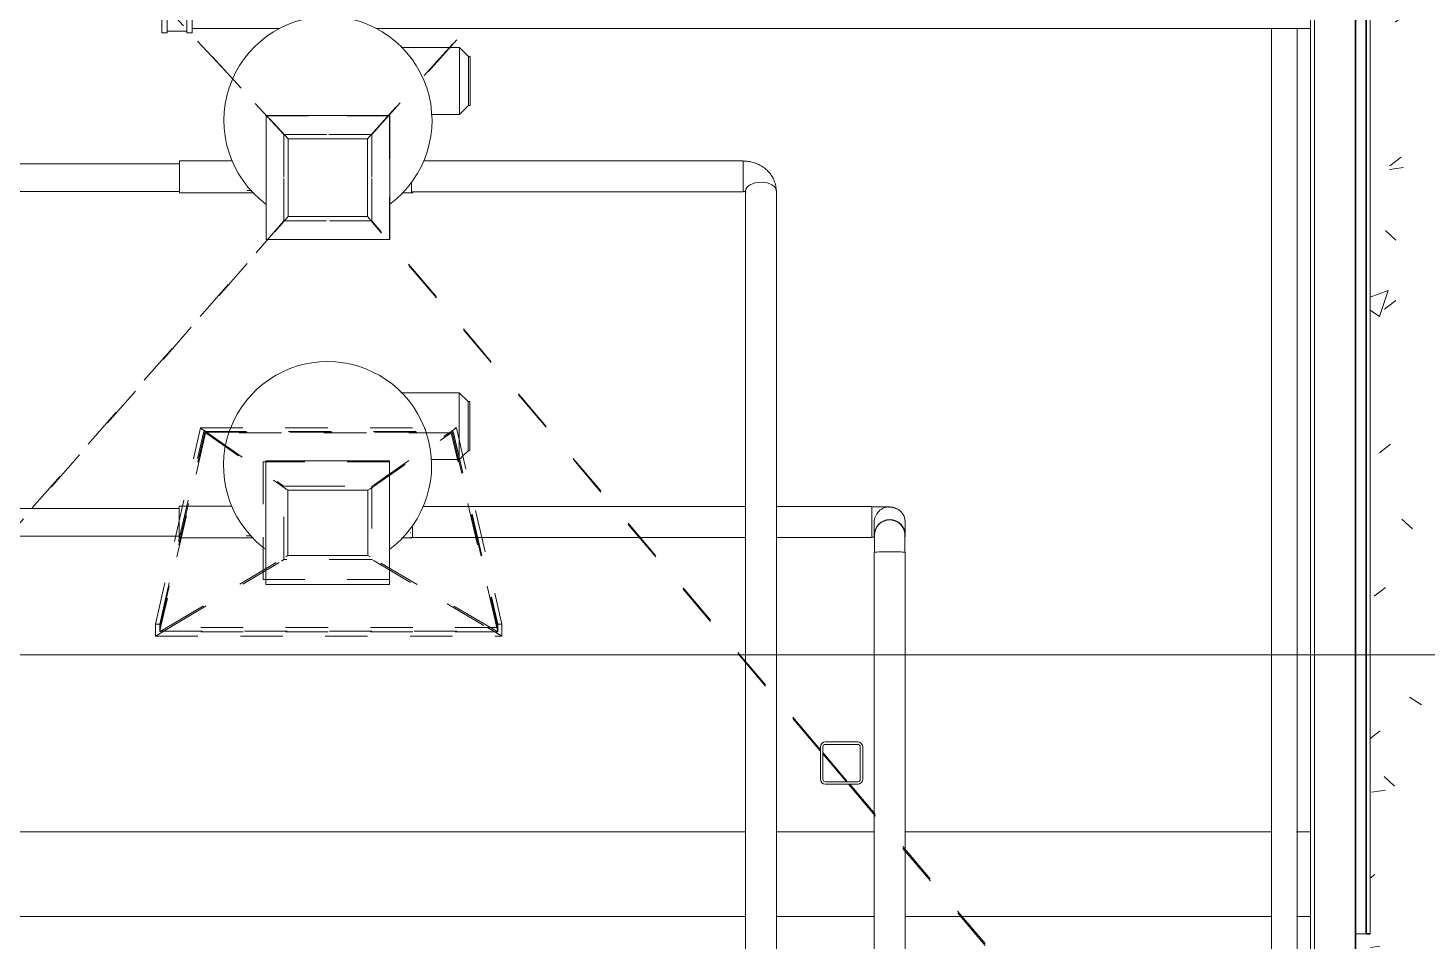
# Model space of a CAD drawing. Header units: metres. Extents: x -3 to 175, y -5 to 18.
# Drawn here: x 26.688 to 29.986, y 2.084 to 4.236 of the extents above; entities that cross this region are included whole.
import ezdxf

# ---------------------------------------------------------------- set-up
doc = ezdxf.new("R2010")
doc.units = ezdxf.units.M
doc.linetypes.add('Basculante', pattern=[0.003969, 0.002381, -0.001587])
for name, color, linetype, lineweight in [('A-GENM', 7, 'Continuous', 9), ('A-WALL', 7, 'Continuous', 9), ('A-WALL-PATT', 7, 'Continuous', 35), ('G-ANNO-SYMB', 7, 'Continuous', 9), ('I-WALL', 7, 'Continuous', 9), ('M-EQPM', 7, 'Continuous', 9), ('P-PIPE', 7, 'Continuous', 9), ('P-PIPE-CNTR', 7, 'Continuous', 9), ('S-BEAM', 7, 'Continuous', 9), ('S-COLS', 7, 'Continuous', 9)]:
    doc.layers.add(name, color=color, linetype=linetype, lineweight=lineweight)

# ---------------------------------------------------------------- blocks, each defined once
blk = doc.blocks.new('M_Estanque Alimentación - M_Estanque Alimentación-2947143-N-Estancos')
at = {"layer": 'A-GENM', "color": 9, "linetype": 'Basculante', "true_color": 0xc0c0c0}
for p, q in [((2.7204, 2.3255), (1.4298, 1.2304)), ((2.7254, 2.3255), (1.4298, 1.2275)), ((1.4238, 1.2253), (1.3549, 1.1668)), ((1.4238, 1.2224), (1.3582, 1.1668)), ((-0.1017, 0.1035), (-1.3204, 1.1947)), ((-0.0917, 0.0935), (-1.3204, 1.1937)), ((1.3511, 1.1608), (0.0917, 0.0935)), ((1.3478, 1.1608), (0.1017, 0.1035)), ((0.5898, 0.3029), (1.0521, 0.4103)), ((0.5982, 0.2952), (1.0521, 0.4003)), ((0.6, 0.2926), (1.0602, 0.4003)), ((1.0602, 0.3982), (0.6013, 0.2907)), ((1.0521, 0.4103), (1.0521, 0.4003)), ((1.0602, 0.4103), (1.0521, 0.4103)), ((1.0521, 0.4003), (1.0602, 0.4003)), ((1.0803, 0.4103), (1.0602, 0.4103)), ((1.0602, 0.4003), (1.0602, -0.3964)), ((1.0602, 0.4003), (1.069, 0.4003)), ((1.0602, 0.4003), (1.0703, 0.4003)), ((1.0703, 0.4003), (1.0602, 0.3831)), ((1.069, 0.4003), (1.0613, 0.3985)), ((1.069, -0.3964), (1.069, 0.4003)), ((1.0703, 0.4003), (1.0703, -0.3964)), ((1.0704, 0.3934), (1.0803, 0.4103)), ((1.0803, -0.4064), (1.0803, 0.4103)), ((1.0602, 0.3831), (0.8937, 0.0996)), ((0.9032, 0.1087), (1.0602, 0.3761)), ((1.0602, 0.3761), (1.0703, 0.3933)), ((0.5898, -0.3004), (0.5898, 0.3029)), ((0.5916, 0.3003), (0.5898, 0.3029)), ((0.5975, 0.2916), (0.5916, 0.3003)), ((0.5982, -0.2926), (0.5982, 0.2952)), ((0.733, 0.0996), (0.5982, 0.2952)), ((0.6013, 0.2862), (0.5982, 0.2906)), ((0.6, -0.2901), (0.6, 0.2926)), ((0.6013, 0.2907), (0.6, 0.2926)), ((0.6013, 0.2907), (0.6013, -0.2882)), ((0.7236, 0.1087), (0.6013, 0.2862)), ((0.1456, 0.1456), (-0.1456, 0.1456)), ((-0.1456, 0.1456), (-0.1456, -0.1456)), ((-0.1456, -0.1456), (-0.1456, 0.1456)), ((-0.1456, 0.1456), (0.1456, 0.1456)), ((0.1456, -0.1456), (0.1456, 0.1456)), ((0.1456, 0.1456), (0.1456, -0.1456)), ((0.9471, 0.1456), (0.6693, 0.1456)), ((0.6693, 0.1456), (0.9471, 0.1456)), ((0.6693, 0.1456), (0.6693, -0.1527)), ((0.9471, 0.1456), (0.9471, -0.1527)), ((-0.1017, 0.1035), (0.1017, 0.1035)), ((0.1017, 0.1035), (-0.1017, 0.1035)), ((-0.1017, 0.1035), (0.1017, 0.1035)), ((-0.1017, -0.1028), (-0.1017, 0.1025)), ((-0.1017, 0.1025), (-0.1017, -0.1028)), ((-0.1017, -0.1028), (-0.1017, 0.1025)), ((0.1017, 0.1035), (0.1017, -0.1035)), ((0.1017, -0.1035), (0.1017, 0.1035)), ((0.1017, 0.1035), (0.1017, -0.1035)), ((0.7272, 0.1035), (0.7236, 0.1087)), ((0.7272, 0.1035), (0.9001, 0.1035)), ((0.7272, -0.0598), (0.7272, 0.1035)), ((0.7366, 0.0944), (0.733, 0.0996)), ((0.8937, 0.0996), (0.8906, 0.0944)), ((0.9001, 0.1035), (0.9032, 0.1087)), ((0.9001, 0.103), (0.9001, -0.1035)), ((-0.0917, 0.0935), (-0.0917, -0.0935)), ((0.0917, 0.0935), (-0.0917, 0.0935)), ((-0.0917, -0.0935), (-0.0917, 0.0935)), ((-0.0917, 0.0935), (0.0917, 0.0935)), ((-0.0917, 0.0935), (-0.0917, -0.0935)), ((0.0917, 0.0935), (-0.0917, 0.0935)), ((-0.0917, -0.0935), (-0.0917, 0.0935)), ((-0.0917, 0.0935), (0.0917, 0.0935)), ((-0.0917, 0.0935), (-0.0917, -0.0935)), ((0.0917, 0.0935), (-0.0917, 0.0935)), ((0.0917, -0.0935), (0.0917, 0.0935)), ((0.0917, 0.0935), (0.0917, -0.0935)), ((0.0917, -0.0935), (0.0917, 0.0935)), ((0.0917, 0.0935), (0.0917, -0.0935)), ((0.0917, -0.0935), (0.0917, 0.0935)), ((0.7366, 0.0944), (0.7366, -0.0944)), ((0.8906, 0.0944), (0.7366, 0.0944)), ((0.7366, -0.0944), (0.7366, 0.0944)), ((0.7366, 0.0944), (0.8906, 0.0944)), ((0.8906, -0.0944), (0.8906, 0.0944)), ((0.8906, 0.0944), (0.8906, -0.0944)), ((0.7272, -0.1025), (0.7272, -0.0608)), ((-1.3121, -1.2234), (-0.0917, -0.0935)), ((-0.0917, -0.0935), (0.0917, -0.0935)), ((0.0917, -0.0935), (-0.0917, -0.0935)), ((-0.0917, -0.0935), (0.0917, -0.0935)), ((0.0917, -0.0935), (-0.0917, -0.0935)), ((-0.0917, -0.0935), (0.0917, -0.0935)), ((1.3302, -1.1788), (0.0917, -0.0935)), ((0.733, -0.0995), (0.7366, -0.0944)), ((0.7366, -0.0944), (0.8906, -0.0944)), ((0.8906, -0.0944), (0.7366, -0.0944)), ((0.8937, -0.0995), (0.8906, -0.0944)), ((-0.1017, -0.1035), (-1.3121, -1.2241)), ((0.1017, -0.1035), (-0.1017, -0.1035)), ((-0.1017, -0.1035), (0.1017, -0.1035)), ((0.1017, -0.1035), (-0.1017, -0.1035)), ((0.1017, -0.1035), (1.3302, -1.1813)), ((0.5982, -0.2926), (0.733, -0.0995)), ((0.6013, -0.2839), (0.7236, -0.1087)), ((0.7236, -0.1087), (0.7272, -0.1035)), ((0.8995, -0.1035), (0.7272, -0.1035)), ((1.0602, -0.3794), (0.8937, -0.0995)), ((0.9038, -0.1097), (0.9001, -0.1035)), ((1.0602, -0.3726), (0.9038, -0.1097)), ((-0.1456, -0.1456), (0.1456, -0.1456)), ((0.1456, -0.1456), (-0.1456, -0.1456)), ((0.6693, -0.1465), (0.6693, -0.1527)), ((0.9471, -0.1527), (0.6693, -0.1527)), ((0.6693, -0.1527), (0.9471, -0.1527)), ((0.9471, -0.1527), (0.9471, -0.1465)), ((0.5916, -0.2978), (0.5976, -0.2892)), ((1.0521, -0.3964), (0.5982, -0.2926)), ((0.599, -0.2871), (0.6013, -0.2839)), ((0.6, -0.2901), (0.6013, -0.2882)), ((1.0602, -0.3964), (0.6, -0.2901)), ((0.6013, -0.2882), (1.0602, -0.3943)), ((0.5898, -0.3004), (0.5916, -0.2978)), ((1.0521, -0.4064), (0.5898, -0.3004)), ((1.0803, -0.4064), (1.0602, -0.3726)), ((1.0703, -0.3964), (1.0602, -0.3794)), ((1.0602, -0.3943), (1.069, -0.3964)), ((1.0602, -0.3964), (1.0521, -0.3964)), ((1.0521, -0.3964), (1.0521, -0.4064)), ((1.0521, -0.4064), (1.0602, -0.4064)), ((1.069, -0.3964), (1.0602, -0.3964)), ((1.0703, -0.3964), (1.0602, -0.3964)), ((1.0602, -0.4064), (1.0685, -0.4064)), ((1.0691, -0.4064), (1.0803, -0.4064))]:
    blk.add_line(p, q, dxfattribs=at)
blk = doc.blocks.new('M_Equipo Salida estanque - M_Equipo Salida estanque-2986993-N-Estancos')
at = {"layer": 'M-EQPM'}
for p, q in [((-0.1509, 0.3312), (-0.1717, 0.3104)), ((-0.1509, 0.3351), (-0.1509, 0.3312)), ((-0.093, 0.3351), (-0.1509, 0.3351)), ((-0.1509, 0.3312), (-0.093, 0.3312)), ((-0.0351, 0.3351), (-0.093, 0.3351)), ((-0.093, 0.3312), (-0.0351, 0.3312)), ((-0.0351, 0.3312), (-0.0351, 0.3351)), ((-0.0143, 0.3104), (-0.0351, 0.3312)), ((-0.1717, 0.3104), (-0.1717, 0.1729)), ((-0.1717, 0.3104), (-0.093, 0.3104)), ((-0.093, 0.3104), (-0.0143, 0.3104)), ((-0.0143, 0.2436), (-0.0143, 0.3104)), ((0.1697, 0.2), (0.1704, 0.2)), ((0.1704, 0.1743), (0.1704, 0.2)), ((-0.0115, 0.1457), (-0.0115, -0.1457)), ((-0.0107, 0.1457), (0.2805, 0.1457)), ((0.2805, 0.1456), (0.2805, -0.1457)), ((0.2805, -0.1457), (-0.0107, -0.1457)), ((0.1704, -0.3501), (0.1704, -0.1743)), ((0.0952, -0.2249), (0.0952, -0.3501)), ((0.0952, -0.3501), (0.1328, -0.3501)), ((0.1328, -0.3501), (0.1704, -0.3501))]:
    blk.add_line(p, q, dxfattribs=at)
at = {"layer": 'M-EQPM', "flags": 128}
blk.add_lwpolyline([(0.1653, -0.1794), (0.1653, -0.1828), (0.1653, -0.1868), (0.1653, -0.1908), (0.1653, -0.1915)], dxfattribs=at)
at = {"layer": 'M-EQPM'}
for start, end in [(36.5615, 180), (180, 323.4385)]:
    blk.add_arc((0, 0), 0.2453, start, end, dxfattribs=at)
blk = doc.blocks.new('M_Equipo Salida estanque - M_Equipo Salida estanque-V23-N-Estancos')
at = {"layer": 'M-EQPM'}
for p, q in [((-0.1509, 0.3312), (-0.1717, 0.3104)), ((-0.1509, 0.3351), (-0.1509, 0.3312)), ((-0.093, 0.3351), (-0.1509, 0.3351)), ((-0.1509, 0.3312), (-0.093, 0.3312)), ((-0.0351, 0.3351), (-0.093, 0.3351)), ((-0.093, 0.3312), (-0.0351, 0.3312)), ((-0.0351, 0.3312), (-0.0351, 0.3349)), ((-0.023, 0.3191), (-0.0351, 0.3312)), ((-0.1717, 0.3104), (-0.1717, 0.1729)), ((-0.1717, 0.3104), (-0.093, 0.3104)), ((-0.093, 0.3104), (-0.0607, 0.3104)), ((-0.06, 0.3104), (-0.0143, 0.3104)), ((-0.0162, 0.3123), (-0.023, 0.3191)), ((-0.0143, 0.3063), (-0.0143, 0.3104)), ((-0.0143, 0.2436), (-0.0143, 0.3063)), ((0.145, 0.2), (0.158, 0.2)), ((0.1593, 0.2), (0.169, 0.2)), ((0.169, 0.2), (0.1704, 0.2)), ((0.1704, 0.1743), (0.1704, 0.2)), ((-0.0115, 0.1457), (-0.0092, 0.1457)), ((-0.0115, 0.1457), (-0.0115, -0.1457)), ((-0.0084, 0.1457), (0.2675, 0.1457)), ((0.2681, 0.1457), (0.2805, 0.1457)), ((0.2805, 0.1457), (0.2805, -0.1457)), ((-0.0094, -0.1457), (-0.0115, -0.1457)), ((0.2683, -0.1457), (-0.0094, -0.1457)), ((0.2805, -0.1457), (0.2683, -0.1457)), ((0.1704, -0.3447), (0.1704, -0.1743)), ((0.0952, -0.2249), (0.0952, -0.3273)), ((0.0952, -0.3273), (0.0952, -0.3295)), ((0.0952, -0.3304), (0.0952, -0.3418)), ((0.0952, -0.3418), (0.0952, -0.3501)), ((0.0952, -0.3501), (0.1315, -0.3501)), ((0.1315, -0.3501), (0.1328, -0.3501)), ((0.1328, -0.3501), (0.1516, -0.3501)), ((0.1524, -0.3501), (0.1704, -0.3501)), ((0.1704, -0.3468), (0.1704, -0.3447)), ((0.1704, -0.3492), (0.1704, -0.347))]:
    blk.add_line(p, q, dxfattribs=at)
at = {"layer": 'M-EQPM', "flags": 128}
blk.add_lwpolyline([(0.1653, -0.1794), (0.1653, -0.1828), (0.1653, -0.1868), (0.1653, -0.1908), (0.1653, -0.1915)], dxfattribs=at)
at = {"layer": 'M-EQPM'}
for start, end in [(108.5249, 111.1177), (36.7813, 108.5249), (111.3866, 180), (180, 248.6134), (251.4751, 321.4286), (321.7274, 323.4385), (248.6134, 250.4938), (250.7125, 251.4751)]:
    blk.add_arc((0, 0), 0.2453, start, end, dxfattribs=at)
blk = doc.blocks.new('FCA_N_Columna de acero - 100x100mm-V32-N-Estancos')
at = {"layer": 'S-COLS'}
for p, q in [((-0.05, -0.038), (-0.05, 0.038)), ((-0.044, 0.038), (-0.044, -0.038)), ((-0.038, 0.05), (0.038, 0.05)), ((0.038, 0.044), (-0.038, 0.044)), ((0.044, -0.038), (0.044, 0.038)), ((0.05, 0.038), (0.05, -0.038)), ((-0.038, -0.044), (0.038, -0.044)), ((0.038, -0.05), (-0.038, -0.05))]:
    blk.add_line(p, q, dxfattribs=at)
for centre, radius, start, end in [((-0.038, 0.038), 0.012, 90, 180), ((-0.038, 0.038), 0.006, 90, 180), ((0.038, 0.038), 0.012, 360, 90), ((0.038, 0.038), 0.006, 360, 90), ((-0.038, -0.038), 0.012, 180, 270), ((-0.038, -0.038), 0.006, 180, 270), ((0.038, -0.038), 0.012, 270, 360), ((0.038, -0.038), 0.006, 270, 360)]:
    blk.add_arc(centre, radius, start, end, dxfattribs=at)
blk = doc.blocks.new('M_RVR_Codo material - CO - Codo-2958831-N-Estancos')
at = {"layer": 'P-PIPE', "flags": 128}
for points in [[(-2.3473, 3.8519), (-2.3474, 3.855), (-2.3476, 3.8581), (-2.348, 3.8612), (-2.3485, 3.8642), (-2.3492, 3.8673), (-2.35, 3.8703), (-2.3509, 3.8732), (-2.352, 3.8761), (-2.3532, 3.8789), (-2.3545, 3.8817), (-2.356, 3.8843), (-2.3575, 3.887), (-2.3592, 3.8895), (-2.361, 3.8919), (-2.3628, 3.8943), (-2.3648, 3.8965), (-2.3668, 3.8987), (-2.3689, 3.9008), (-2.3711, 3.9028), (-2.3734, 3.9047), (-2.3757, 3.9065), (-2.3781, 3.9082), (-2.3805, 3.9098), (-2.383, 3.9113), (-2.3856, 3.9127), (-2.3882, 3.914), (-2.3908, 3.9153), (-2.3934, 3.9164), (-2.3961, 3.9174), (-2.3989, 3.9183), (-2.4016, 3.9192), (-2.4044, 3.9199), (-2.4072, 3.9206), (-2.41, 3.9211), (-2.4129, 3.9216), (-2.4157, 3.9219), (-2.4186, 3.9222), (-2.4214, 3.9224), (-2.4243, 3.9224), (-2.4251, 3.9224)], [(-2.4251, 3.851), (-2.4246, 3.851), (-2.4241, 3.851), (-2.4236, 3.851), (-2.4231, 3.8509), (-2.4226, 3.8508), (-2.4222, 3.8507), (-2.4217, 3.8506), (-2.4213, 3.8505), (-2.4209, 3.8504), (-2.4205, 3.8503), (-2.4201, 3.8502), (-2.4198, 3.85), (-2.4195, 3.8499), (-2.4192, 3.8497), (-2.4189, 3.8496), (-2.4187, 3.8495), (-2.4185, 3.8493), (-2.4183, 3.8492), (-2.4182, 3.8491), (-2.4181, 3.849), (-2.418, 3.8489), (-2.4179, 3.8489), (-2.4179, 3.8488)]]:
    blk.add_lwpolyline(points, dxfattribs=at)
blk = doc.blocks.new('M_RVR_Codo material - CO - Codo-V34-N-Estancos')
at = {"layer": 'P-PIPE', "flags": 128}
for points in [[(-2.0619, 3.1019), (-2.0699, 3.1053), (-2.0732, 3.106), (-2.0751, 3.1064), (-2.0764, 3.1065), (-2.0775, 3.1066), (-2.0784, 3.1067), (-2.0793, 3.1068), (-2.0801, 3.1068), (-2.081, 3.1069), (-2.0819, 3.1069), (-2.0828, 3.107), (-2.0837, 3.107), (-2.0847, 3.107), (-2.0857, 3.1071), (-2.0868, 3.1071), (-2.0879, 3.1071), (-2.0891, 3.1072), (-2.0903, 3.1072), (-2.0915, 3.1072), (-2.0928, 3.1073), (-2.0942, 3.1073), (-2.0955, 3.1073), (-2.0969, 3.1073), (-2.0984, 3.1074), (-2.0999, 3.1074), (-2.1014, 3.1074), (-2.1029, 3.1074), (-2.1045, 3.1074), (-2.1061, 3.1075), (-2.1077, 3.1075), (-2.1093, 3.1075), (-2.111, 3.1075), (-2.1127, 3.1075), (-2.1144, 3.1075), (-2.116, 3.1075), (-2.1178, 3.1075), (-2.1195, 3.1075), (-2.1212, 3.1075), (-2.1216, 3.1075)], [(-2.1159, 3.0361), (-2.1176, 3.0361), (-2.1192, 3.0361), (-2.1208, 3.0361), (-2.1216, 3.0361)]]:
    blk.add_lwpolyline(points, dxfattribs=at)
blk = doc.blocks.new('M_RVR_Codo material - CO - Codo-2959210-N-Estancos')
at = {"layer": 'P-PIPE', "flags": 128}
for points in [[(-2.1153, 3.0408), (-2.1153, 3.0407), (-2.1153, 3.0406), (-2.1153, 3.0404), (-2.1153, 3.0401), (-2.1153, 3.0398), (-2.1153, 3.0394), (-2.1153, 3.0389), (-2.1153, 3.0384), (-2.1153, 3.0378), (-2.1153, 3.0371), (-2.1153, 3.0364), (-2.1153, 3.0356), (-2.1153, 3.0348), (-2.1153, 3.0339), (-2.1153, 3.0329), (-2.1153, 3.0319), (-2.1153, 3.0309), (-2.1153, 3.0297), (-2.1153, 3.0286), (-2.1153, 3.0274), (-2.1153, 3.0261), (-2.1153, 3.0248), (-2.1153, 3.0235), (-2.1153, 3.0221), (-2.1153, 3.0207), (-2.1153, 3.0192), (-2.1153, 3.0177), (-2.1153, 3.0162), (-2.1153, 3.0147), (-2.1153, 3.0131), (-2.1153, 3.0115), (-2.1153, 3.0099), (-2.1153, 3.0083), (-2.1153, 3.0066), (-2.1153, 3.005), (-2.1153, 3.0033), (-2.1153, 3.0016), (-2.1153, 3.0002)], [(-2.0439, 3.0002), (-2.0439, 3.0019), (-2.0439, 3.0035), (-2.0439, 3.0052), (-2.0439, 3.0069), (-2.0439, 3.0085), (-2.0439, 3.0101), (-2.0439, 3.0117), (-2.0439, 3.0133), (-2.0439, 3.0149), (-2.0439, 3.0164), (-2.0439, 3.018), (-2.0439, 3.0194), (-2.0439, 3.0209), (-2.0439, 3.0223), (-2.0439, 3.0237), (-2.0439, 3.025), (-2.0439, 3.0263), (-2.0439, 3.0276), (-2.0439, 3.0288), (-2.0439, 3.0299), (-2.0439, 3.031), (-2.0439, 3.0321), (-2.0439, 3.0331), (-2.0439, 3.034), (-2.0439, 3.0349), (-2.0439, 3.0357), (-2.0439, 3.0365), (-2.0439, 3.0372), (-2.0439, 3.0379), (-2.0439, 3.0385), (-2.0439, 3.039), (-2.0439, 3.0394), (-2.0439, 3.0398), (-2.0439, 3.0402), (-2.0439, 3.0404), (-2.0439, 3.0406), (-2.0439, 3.0408), (-2.0439, 3.0408)]]:
    blk.add_lwpolyline(points, dxfattribs=at)
at = {"layer": 'P-PIPE'}
for major_axis, start_param, end_param in [((0.0357, 0), 1.570796, 2.861357), ((0.0357, 0), 0.280235, 1.570796), ((-0.0357, 0), 6.021386, 6.283185), ((0.0357, 0), 3.141593, 3.205233), ((0.0357, 0), 0, 0.261799), ((0.0357, 0), 6.219545, 6.283185)]:
    blk.add_ellipse((-2.0796, 3.0408), major_axis=major_axis, ratio=0.999736, start_param=start_param, end_param=end_param, dxfattribs=at)
blk = doc.blocks.new('M_Tramo tube Alim-01 - M_Tramo tube Alim-01-2962886-N-Estancos')
at = {"layer": 'P-PIPE'}
for p, q in [((-0.065, 0), (-0.065, -0.387)), ((0, -0.387), (0, 0))]:
    blk.add_line(p, q, dxfattribs=at)
at = {"layer": 'P-PIPE', "flags": 128}
for points in [[(-0.065, -1.0148), (-0.065, -1.0107), (-0.065, -0.9714), (-0.065, -0.9313), (-0.065, -0.8904), (-0.065, -0.8488), (-0.065, -0.8065), (-0.065, -0.7638), (-0.065, -0.7205), (-0.065, -0.6768), (-0.065, -0.6327), (-0.065, -0.5884), (-0.065, -0.5438), (-0.065, -0.4991), (-0.065, -0.4544), (-0.065, -0.4096), (-0.065, -0.387)], [(0, -0.387), (0, -0.4318), (0, -0.4765), (0, -0.5213), (0, -0.5659), (0, -0.6104), (0, -0.6546), (0, -0.6985), (0, -0.742), (0, -0.785), (0, -0.8275), (0, -0.8695), (0, -0.9107), (0, -0.9513), (0, -0.991), (0, -1.0154)], [(-0.065, -1.5707), (-0.065, -1.5656), (-0.065, -1.5588), (-0.065, -1.5503), (-0.065, -1.54), (-0.065, -1.5279), (-0.065, -1.5142), (-0.065, -1.4987), (-0.065, -1.4816), (-0.065, -1.4628), (-0.065, -1.4425), (-0.065, -1.4205), (-0.065, -1.397), (-0.065, -1.372), (-0.065, -1.3456), (-0.065, -1.3177), (-0.065, -1.2884), (-0.065, -1.2578), (-0.065, -1.2259), (-0.065, -1.1928), (-0.065, -1.1586), (-0.065, -1.1231), (-0.065, -1.0879)], [(0, -1.0885), (0, -1.1049), (0, -1.1408), (0, -1.1757), (0, -1.2094), (0, -1.2419), (0, -1.2731), (0, -1.3031), (0, -1.3317), (0, -1.3589), (0, -1.3846), (0, -1.4088), (0, -1.4316), (0, -1.4527), (0, -1.4723), (0, -1.4903), (0, -1.5066), (0, -1.5212), (0, -1.5341), (0, -1.5453), (0, -1.5547), (0, -1.5624), (0, -1.5683), (0, -1.5707)], [(-0.065, -1.5707), (-0.065, -1.5718), (-0.065, -1.5754), (-0.065, -1.5813), (-0.065, -1.5895), (-0.065, -1.6), (-0.065, -1.6129), (-0.065, -1.6281), (-0.065, -1.6455), (-0.065, -1.6651), (-0.065, -1.687), (-0.065, -1.7111), (-0.065, -1.7372), (-0.065, -1.7655), (-0.065, -1.7958), (-0.065, -1.8281), (-0.065, -1.8624), (-0.065, -1.8985), (-0.065, -1.9365), (-0.065, -1.9763), (-0.065, -2.0178), (-0.065, -2.0285)], [(0, -2.0285), (0, -2.0169), (0, -1.9755), (0, -1.9358), (0, -1.8978), (0, -1.8617), (0, -1.8275), (0, -1.7952), (0, -1.7649), (0, -1.7367), (0, -1.7106), (0, -1.6866), (0, -1.6647), (0, -1.6451), (0, -1.6277), (0, -1.6126), (0, -1.5998), (0, -1.5893), (0, -1.5811), (0, -1.5753), (0, -1.5718), (0, -1.5707)], [(-0.065, -2.0285), (-0.065, -2.0609), (-0.065, -2.1056), (-0.065, -2.1517), (-0.065, -2.1994), (-0.065, -2.2483), (-0.065, -2.2986), (-0.065, -2.35), (-0.065, -2.4026), (-0.065, -2.4561), (-0.065, -2.5106), (-0.065, -2.566), (-0.065, -2.6222), (-0.065, -2.679), (-0.065, -2.7364), (-0.065, -2.7943), (-0.065, -2.8526), (-0.065, -2.91)], [(0, -2.91), (0, -2.8514), (0, -2.7931), (0, -2.7352), (0, -2.6778), (0, -2.621), (0, -2.5649), (0, -2.5096), (0, -2.4551), (0, -2.4015), (0, -2.349), (0, -2.2976), (0, -2.2473), (0, -2.1984), (0, -2.1508), (0, -2.1047), (0, -2.06), (0, -2.0285)]]:
    blk.add_lwpolyline(points, dxfattribs=at)
at = {"layer": 'P-PIPE'}
for start_param, end_param in [(1.570796, 4.712389), (4.712389, 7.853982)]:
    blk.add_ellipse((-0.0325, -2.91), major_axis=(0.0325, 0), ratio=0.091457, start_param=start_param, end_param=end_param, dxfattribs=at)
for points in [[(-0.0325, -0.3881), (-0.0363, -0.3881), (-0.0438, -0.388), (-0.0538, -0.3878), (-0.0612, -0.3876), (-0.0652, -0.3872), (-0.0652, -0.387), (-0.0645, -0.3869)], [(-0.0005, -0.3869), (0.0002, -0.387), (0.0002, -0.3872), (-0.0038, -0.3876), (-0.0112, -0.3878), (-0.0212, -0.388), (-0.0287, -0.3881), (-0.0325, -0.3881)], [(-0.0519, -1.5446), (-0.0524, -1.545), (-0.0529, -1.5454), (-0.0534, -1.5458)], [(-0.0436, -1.5401), (-0.0442, -1.5403), (-0.0448, -1.5406), (-0.0454, -1.5408)], [(-0.0196, -1.5408), (-0.0202, -1.5406), (-0.0208, -1.5403), (-0.0214, -1.5401)], [(-0.0116, -1.5458), (-0.0121, -1.5453), (-0.0126, -1.545), (-0.0131, -1.5446)], [(0, -1.5707), (0, -1.5688), (-0.0002, -1.5669), (-0.0005, -1.565)]]:
    blk.add_open_spline(points, degree=3, dxfattribs=at)
blk.add_open_spline([(-0.0642, -1.5636), (-0.0643, -1.5641), (-0.065, -1.5674), (-0.0651, -1.5708), (-0.0649, -1.5738)], degree=3, knots=[0.4303989, 0.4303989, 0.4303989, 0.4303989, 0.4444444, 0.5304899, 0.5304899, 0.5304899, 0.5304899], dxfattribs=at)
blk = doc.blocks.new('M_Tramo tube Alim-01 - M_Tramo tube Alim-01-V66-N-Estancos')
at = {"layer": 'P-PIPE'}
for p, q in [((-0.065, 0), (-0.065, -0.387)), ((0, -0.0082), (0, 0)), ((0, -0.387), (0, -0.0082))]:
    blk.add_line(p, q, dxfattribs=at)
at = {"layer": 'P-PIPE', "flags": 128}
for points in [[(-0.065, -1.0213), (-0.065, -1.0107), (-0.065, -0.9714), (-0.065, -0.9313), (-0.065, -0.8904), (-0.065, -0.8488), (-0.065, -0.8065), (-0.065, -0.7638), (-0.065, -0.7205), (-0.065, -0.6768), (-0.065, -0.6327), (-0.065, -0.5884), (-0.065, -0.5438), (-0.065, -0.4991), (-0.065, -0.4544), (-0.065, -0.4096), (-0.065, -0.387)], [(0, -0.387), (0, -0.4318), (0, -0.4765), (0, -0.5213), (0, -0.5659), (0, -0.6104), (0, -0.6546), (0, -0.6985), (0, -0.742), (0, -0.785), (0, -0.8275), (0, -0.8695), (0, -0.9107), (0, -0.9513), (0, -0.991), (0, -1.0219)], [(-0.065, -1.5707), (-0.065, -1.5656), (-0.065, -1.5588), (-0.065, -1.5503), (-0.065, -1.54), (-0.065, -1.5279), (-0.065, -1.5142), (-0.065, -1.4987), (-0.065, -1.4816), (-0.065, -1.4628), (-0.065, -1.4425), (-0.065, -1.4205), (-0.065, -1.397), (-0.065, -1.372), (-0.065, -1.3456), (-0.065, -1.3177), (-0.065, -1.2884), (-0.065, -1.2578), (-0.065, -1.2259), (-0.065, -1.1928), (-0.065, -1.1586), (-0.065, -1.1231), (-0.065, -1.0943)], [(0, -1.0949), (0, -1.1049), (0, -1.1408), (0, -1.1757), (0, -1.2094), (0, -1.2419), (0, -1.2731), (0, -1.3031), (0, -1.3317), (0, -1.3589), (0, -1.3846), (0, -1.4088), (0, -1.4316), (0, -1.4527), (0, -1.4723), (0, -1.4903), (0, -1.5066), (0, -1.5212), (0, -1.5341), (0, -1.5453), (0, -1.5547), (0, -1.5624), (0, -1.5683), (0, -1.5707)], [(-0.065, -1.5707), (-0.065, -1.5718), (-0.065, -1.5754), (-0.065, -1.5813), (-0.065, -1.5895), (-0.065, -1.6), (-0.065, -1.6129), (-0.065, -1.6281), (-0.065, -1.6455), (-0.065, -1.6651), (-0.065, -1.687), (-0.065, -1.7111), (-0.065, -1.7372), (-0.065, -1.7655), (-0.065, -1.7958), (-0.065, -1.8281), (-0.065, -1.8624), (-0.065, -1.8985), (-0.065, -1.9365), (-0.065, -1.9763), (-0.065, -2.0178), (-0.065, -2.0274)], [(0, -2.0274), (0, -2.0169), (0, -1.9755), (0, -1.9358), (0, -1.8978), (0, -1.8617), (0, -1.8275), (0, -1.7952), (0, -1.7649), (0, -1.7367), (0, -1.7106), (0, -1.6866), (0, -1.6647), (0, -1.6451), (0, -1.6277), (0, -1.6126), (0, -1.5998), (0, -1.5893), (0, -1.5811), (0, -1.5753), (0, -1.5718), (0, -1.5707)], [(-0.065, -2.0274), (-0.065, -2.0609), (-0.065, -2.1056), (-0.065, -2.1517), (-0.065, -2.1994), (-0.065, -2.2483), (-0.065, -2.2986), (-0.065, -2.35), (-0.065, -2.4026), (-0.065, -2.4561), (-0.065, -2.5106), (-0.065, -2.566), (-0.065, -2.6222), (-0.065, -2.679), (-0.065, -2.7364), (-0.065, -2.7943), (-0.065, -2.8526), (-0.065, -2.91)], [(0, -2.91), (0, -2.8514), (0, -2.7931), (0, -2.7352), (0, -2.6778), (0, -2.621), (0, -2.5649), (0, -2.5096), (0, -2.4551), (0, -2.4015), (0, -2.349), (0, -2.2976), (0, -2.2473), (0, -2.1984), (0, -2.1508), (0, -2.1047), (0, -2.06), (0, -2.0274)]]:
    blk.add_lwpolyline(points, dxfattribs=at)
at = {"layer": 'P-PIPE'}
for start_param, end_param in [(1.570796, 4.712389), (4.712389, 7.853982)]:
    blk.add_ellipse((-0.0325, -2.91), major_axis=(0.0325, 0), ratio=0.091457, start_param=start_param, end_param=end_param, dxfattribs=at)
for points in [[(-0.0325, -0.3881), (-0.0363, -0.3881), (-0.0438, -0.388), (-0.0538, -0.3878), (-0.0612, -0.3876), (-0.0652, -0.3872), (-0.0652, -0.387), (-0.0645, -0.3869)], [(-0.0005, -0.3869), (0.0002, -0.387), (0.0002, -0.3872), (-0.0038, -0.3876), (-0.0112, -0.3878), (-0.0212, -0.388), (-0.0287, -0.3881), (-0.0325, -0.3881)], [(-0.0519, -1.5446), (-0.0524, -1.545), (-0.0529, -1.5454), (-0.0534, -1.5458)], [(-0.0436, -1.5401), (-0.0442, -1.5403), (-0.0448, -1.5406), (-0.0454, -1.5408)], [(-0.0196, -1.5408), (-0.0202, -1.5406), (-0.0208, -1.5403), (-0.0214, -1.5401)], [(-0.0116, -1.5458), (-0.0118, -1.5456), (-0.012, -1.5454), (-0.0122, -1.5452)], [(0, -1.5707), (0, -1.5688), (-0.0002, -1.5669), (-0.0005, -1.565)]]:
    blk.add_open_spline(points, degree=3, dxfattribs=at)
blk.add_open_spline([(-0.0642, -1.5636), (-0.0643, -1.5641), (-0.065, -1.5674), (-0.0651, -1.5708), (-0.0649, -1.5738)], degree=3, knots=[0.4303989, 0.4303989, 0.4303989, 0.4303989, 0.4444444, 0.5304899, 0.5304899, 0.5304899, 0.5304899], dxfattribs=at)
blk = doc.blocks.new('Acero - Copla - A - Copla-V68-N-Estancos')
at = {"layer": 'P-PIPE'}
for p, q in [((-0.0232, 0.0462), (-0.0356, 0.0462)), ((-0.0356, 0.0462), (-0.0356, -0.0462)), ((-0.0232, -0.0462), (-0.0232, 0.0462)), ((0.0232, 0.0429), (-0.0232, 0.0429)), ((0.0356, 0.0462), (0.0232, 0.0462)), ((0.0232, 0.0462), (0.0232, -0.0118)), ((0.0356, -0.0462), (0.0356, 0.0462)), ((0.0232, -0.012), (0.0232, -0.0462)), ((-0.0356, -0.0462), (-0.0232, -0.0462)), ((-0.0232, -0.0429), (0.0232, -0.0429)), ((0.0232, -0.0462), (0.0356, -0.0462))]:
    blk.add_line(p, q, dxfattribs=at)

msp = doc.modelspace()

# ---------------------------------------------------------------- hatches: boundary and pattern name
at = {"layer": 'A-WALL-PATT', "lineweight": 9}
h = msp.add_hatch(dxfattribs=at)
h.set_pattern_fill('FP_1', color=256, style=0, pattern_type=2)
h.set_pattern_definition([(50, (30.7992, 0), (0.72874, -0.06376), [0.0762, -0.8382]), (355, (30.7992, 0), (-0.14097, 0.764224), [0.06096, -0.67056]), (100.451, (30.85994, -0.0053), (0.58777, 0.70047), [0.06476, -0.71236]), (46.184, (30.7992, 0.2032), (1.08431, -0.16817), [0.1143, -1.257]), (96.636, (30.8896, 0.1892), (0.94999, 0.98975), [0.09714, -1.069]), (351.184, (30.7992, 0.2032), (0.9497, 0.99015), [0.09144, -1.006]), (21, (30.9008, 0.1524), (0.606457, -0.409065), [0.0762, -0.8382]), (326, (30.9008, 0.1524), (0.24721, 0.73675), [0.06096, -0.67056]), (71.451, (30.95135, 0.1183), (0.85367, 0.32769), [0.06476, -0.71236]), (37.5, (30.7992, 0), (0.012355, 0.338224), [0.03353, -0.6289, 0.03353, -0.64719, -0.6731]), (37.5, (30.7992, 0), (0.012355, 0.338224), [-1.343, 0.03353, -0.63957]), (7.5, (30.7992, 0), (0.267281, 0.400725), [0.03353, -0.35458, 0.03353, -0.61366, -0.25654]), (7.5, (30.7992, 0), (0.267281, 0.400725), [-1.035, 0.03353, -0.22301]), (327.5, (30.57264, 0), (0.542363, -0.022921), [0.03353, -0.22047, 0.03353, -0.75895, -1.052]), (327.5, (30.57264, 0), (0.542363, -0.022921), [-1.046, 0.03353, -1.018]), (317.5, (30.47104, 0), (0.592516, 0.1017), [0.03353, -0.29667, 0.03353, -0.49276, -0.74676]), (317.5, (30.47104, 0), (0.592516, 0.1017), [-0.85649, 0.03353, -0.71323])])
h.paths.add_polyline_path([(29.9915, 0.123), (29.9915, 5.4305), (29.8523, 5.4305), (29.8523, 0.1323), (29.8415, 0.1323), (29.8415, 0.123), (29.8523, 0.123)])
h.paths.add_polyline_path([(29.9019, 6.4505), (29.9915, 6.4505), (29.9915, 6.6653), (29.8415, 6.6653), (29.8425, 6.5676), (29.8523, 6.5676), (29.8523, 6.5181), (29.9019, 6.5181), (29.9019, 6.4742)])

# ---------------------------------------------------------------- linework, layer by layer
at = {"layer": 'A-WALL', "lineweight": 35}
for p, q in [((29.8175, 1.981), (29.8175, 2.101)), ((29.8425, 2.101), (29.8523, 2.101))]:
    msp.add_line(p, q, dxfattribs=at)
at = {"layer": 'A-WALL'}
msp.add_line((29.8175, 2.101), (29.8425, 2.101), dxfattribs=at)
at = {"layer": 'G-ANNO-SYMB', "lineweight": 18}
msp.add_line((21.0557, 2.7588), (31.4318, 2.7588), dxfattribs=at)
at = {"layer": 'I-WALL'}
for p, q in [((29.7206, 1.1539), (29.7206, 6.5676)), ((29.8523, 2.101), (29.8523, 6.5676))]:
    msp.add_line(p, q, dxfattribs=at)
at = {"layer": 'I-WALL', "lineweight": 35}
for p, q in [((29.8175, 2.101), (29.8175, 6.5676)), ((29.8425, 2.101), (29.8425, 6.5676))]:
    msp.add_line(p, q, dxfattribs=at)
at = {"layer": 'P-PIPE'}
for p, q in [((29.7119, 6.363), (29.7119, 1.1539)), ((27.075, 4.2347), (27.282, 4.2347)), ((27.5083, 4.2347), (29.7119, 4.2347)), ((29.6194, 4.2349), (29.6194, 1.1539)), ((29.6797, 1.1539), (29.6797, 4.2349)), ((28.3741, 3.9232), (27.6202, 3.9232)), ((28.3741, 3.8502), (28.3741, 3.9232)), ((27.5919, 3.8729), (27.5919, 3.8502)), ((27.5919, 3.8502), (28.3741, 3.8502)), ((28.3797, 3.8519), (28.3797, 1.1539)), ((28.4527, 2.4801), (28.4527, 3.8519)), ((27.7286, 3.1083), (27.6189, 3.1083)), ((28.3797, 3.1083), (27.7296, 3.1083)), ((28.6776, 3.1083), (28.4527, 3.1083)), ((28.6776, 3.0353), (28.6776, 3.1083)), ((28.6831, 3.0709), (28.6831, 3.0408)), ((28.7561, 3.0408), (28.7561, 3.0709)), ((27.59, 3.0471), (27.59, 3.046)), ((27.59, 3.0353), (27.7457, 3.0353)), ((27.7459, 3.0353), (28.3797, 3.0353)), ((28.4527, 3.0353), (28.6776, 3.0353)), ((28.6831, 3.0002), (28.6831, 1.1539)), ((28.7561, 1.1539), (28.7561, 3.0002)), ((28.4527, 1.1539), (28.4527, 2.4794))]:
    msp.add_line(p, q, dxfattribs=at)
for centre, major_axis, ratio, start_param, end_param in [((28.4162, 3.8519), (0.0365, 0), 0.55902, 1.570796, 3.141593), ((28.4162, 3.8519), (0.0365, 0), 0.55902, 0, 1.570796), ((28.7196, 3.0709), (0.0365, 0), 0.999736, 1.570796, 3.141593), ((28.7196, 3.0709), (0.0365, 0), 0.999736, 0, 1.570796), ((28.7196, 3.0408), (-0.0365, 0), 0.999736, 4.712389, 6.283185), ((28.7196, 3.0408), (0.0365, 0), 0.999736, 0, 1.570796), ((28.7196, 3.0408), (0.0365, 0), 0.999736, 3.141593, 3.312565), ((28.7196, 3.0408), (0.0365, 0), 0.999736, 6.112213, 6.283185), ((28.7196, 3.0002), (0.0365, 0), 0.033721, 1.570796, 3.141593), ((28.7196, 3.0002), (0.0365, 0), 0.033721, 0, 1.570796)]:
    msp.add_ellipse(centre, major_axis=major_axis, ratio=ratio, start_param=start_param, end_param=end_param, dxfattribs=at)
at = {"layer": 'P-PIPE-CNTR'}
msp.add_ellipse((28.6776, 3.0709), major_axis=(0.0421, 0), ratio=0.022965, start_param=1.42984, end_param=1.459072, dxfattribs=at)
at = {"layer": 'S-BEAM'}
for p, q in [((28.3797, 2.3415), (26.0161, 2.3415)), ((28.6831, 2.3415), (28.4527, 2.3415)), ((29.6204, 2.3415), (28.7561, 2.3415)), ((29.7119, 2.3415), (29.6787, 2.3415)), ((26.0143, 2.1415), (28.3797, 2.1415)), ((28.4527, 2.1415), (28.6831, 2.1415)), ((28.7561, 2.1415), (29.6204, 2.1415)), ((29.6787, 2.1415), (29.7119, 2.1415))]:
    msp.add_line(p, q, dxfattribs=at)

# ---------------------------------------------------------------- block references
at = {"layer": 'A-GENM', "color": 9, "linetype": 'Basculante', "true_color": 0xc0c0c0, "rotation": 269.9999999999997}
msp.add_blockref('M_Estanque Alimentación - M_Estanque Alimentación-2947143-N-Estancos', (27.3951, 3.8831), dxfattribs=at)
at = {"layer": 'M-EQPM', "rotation": 269.9999999999995}
for name, p in [('M_Equipo Salida estanque - M_Equipo Salida estanque-2986993-N-Estancos', (27.3952, 4.018)), ('M_Equipo Salida estanque - M_Equipo Salida estanque-V23-N-Estancos', (27.3943, 3.2044))]:
    msp.add_blockref(name, p, dxfattribs=at)
at = {"layer": 'P-PIPE'}
for name, p, rotation in [('Acero - Copla - A - Copla-V68-N-Estancos', (27.0394, 4.2712), 180), ('M_Tramo tube Alim-01 - M_Tramo tube Alim-01-2962886-N-Estancos', (27.0456, 3.8508), 269.9999999999997), ('M_Tramo tube Alim-01 - M_Tramo tube Alim-01-V66-N-Estancos', (27.0445, 3.0384), 269.9999999999997)]:
    msp.add_blockref(name, p, dxfattribs=dict(at, rotation=rotation))
for name in ['M_RVR_Codo material - CO - Codo-2958831-N-Estancos', 'M_RVR_Codo material - CO - Codo-V34-N-Estancos', 'M_RVR_Codo material - CO - Codo-2959210-N-Estancos']:
    msp.add_blockref(name, (30.7992, 0), dxfattribs=at)
at = {"layer": 'S-COLS'}
msp.add_blockref('FCA_N_Columna de acero - 100x100mm-V32-N-Estancos', (28.606, 2.5033), dxfattribs=at)

doc.saveas('drawing.dxf')
